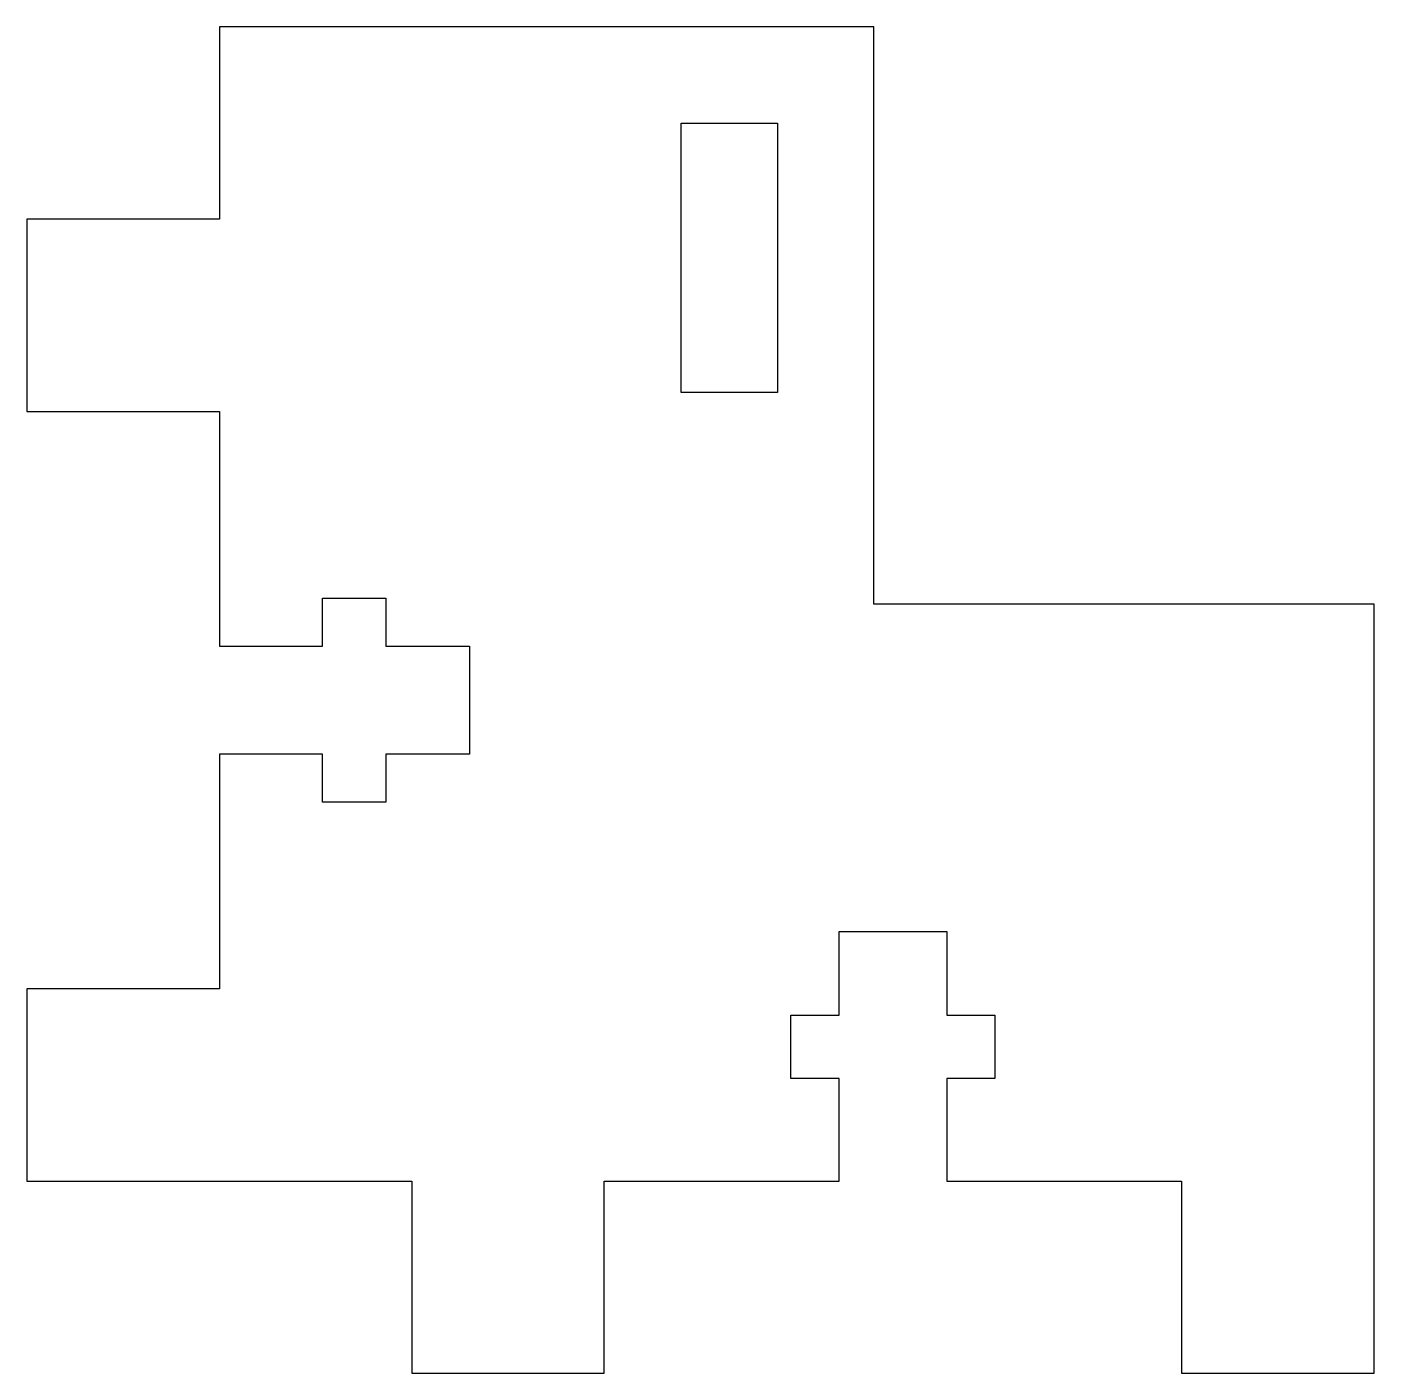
# Model space of a CAD drawing. Header units: metres. Extents: x -5 to 30, y -5 to 30.
import ezdxf

# ---------------------------------------------------------------- set-up
doc = ezdxf.new("R2010")
doc.units = ezdxf.units.M

msp = doc.modelspace()

# ---------------------------------------------------------------- linework, layer by layer
for p, q in [((17, 30), (0, 30)), ((0, 30), (0, 25)), ((17, 15), (17, 30)), ((12, 20.5), (12, 27.5)), ((12, 27.5), (14.5, 27.5)), ((14.5, 27.5), (14.5, 20.5)), ((0, 25), (-5, 25)), ((-5, 25), (-5, 20)), ((14.5, 20.5), (12, 20.5)), ((-5, 20), (0, 20)), ((0, 20), (0, 13.9)), ((2.67497, 13.9), (2.67497, 15.15)), ((2.67497, 15.15), (4.32498, 15.15)), ((4.32498, 15.15), (4.325, 13.9)), ((30, 15), (17, 15)), ((30, -4.98999), (30, 15)), ((0, 13.9), (2.67497, 13.9)), ((4.325, 13.9), (6.5, 13.9)), ((6.5, 13.9), (6.5, 11.1)), ((2.67499, 11.1), (0, 11.1)), ((0, 11.1), (0, 5)), ((2.67499, 9.85001), (2.67499, 11.1)), ((6.5, 11.1), (4.325, 11.1)), ((4.325, 11.1), (4.325, 9.85001)), ((4.325, 9.85001), (2.67499, 9.85001)), ((16.1, 4.31499), (16.1, 6.48999)), ((16.1, 6.48999), (18.9, 6.48999)), ((18.9, 6.48999), (18.9, 4.31499)), ((0, 5), (-5, 5)), ((-5, 5), (-5, 0)), ((14.85, 2.66498), (14.85, 4.31499)), ((14.85, 4.31499), (16.1, 4.31499)), ((18.9, 4.31499), (20.15, 4.31499)), ((20.15, 4.31499), (20.15, 2.66498)), ((16.1, 2.66498), (14.85, 2.66498)), ((16.1, 0), (16.1, 2.66498)), ((20.15, 2.66498), (18.9, 2.66498)), ((18.9, 2.66498), (18.9, 0)), ((-5, 0), (5, 0)), ((5, 0), (5, -4.98999)), ((10, -4.98999), (10, 0)), ((10, 0), (16.1, 0)), ((18.9, 0), (25, 0)), ((25, 0), (25, -4.98999)), ((5, -4.98999), (10, -4.98999)), ((25, -4.98999), (30, -4.98999))]:
    msp.add_line(p, q)

doc.saveas('drawing.dxf')
